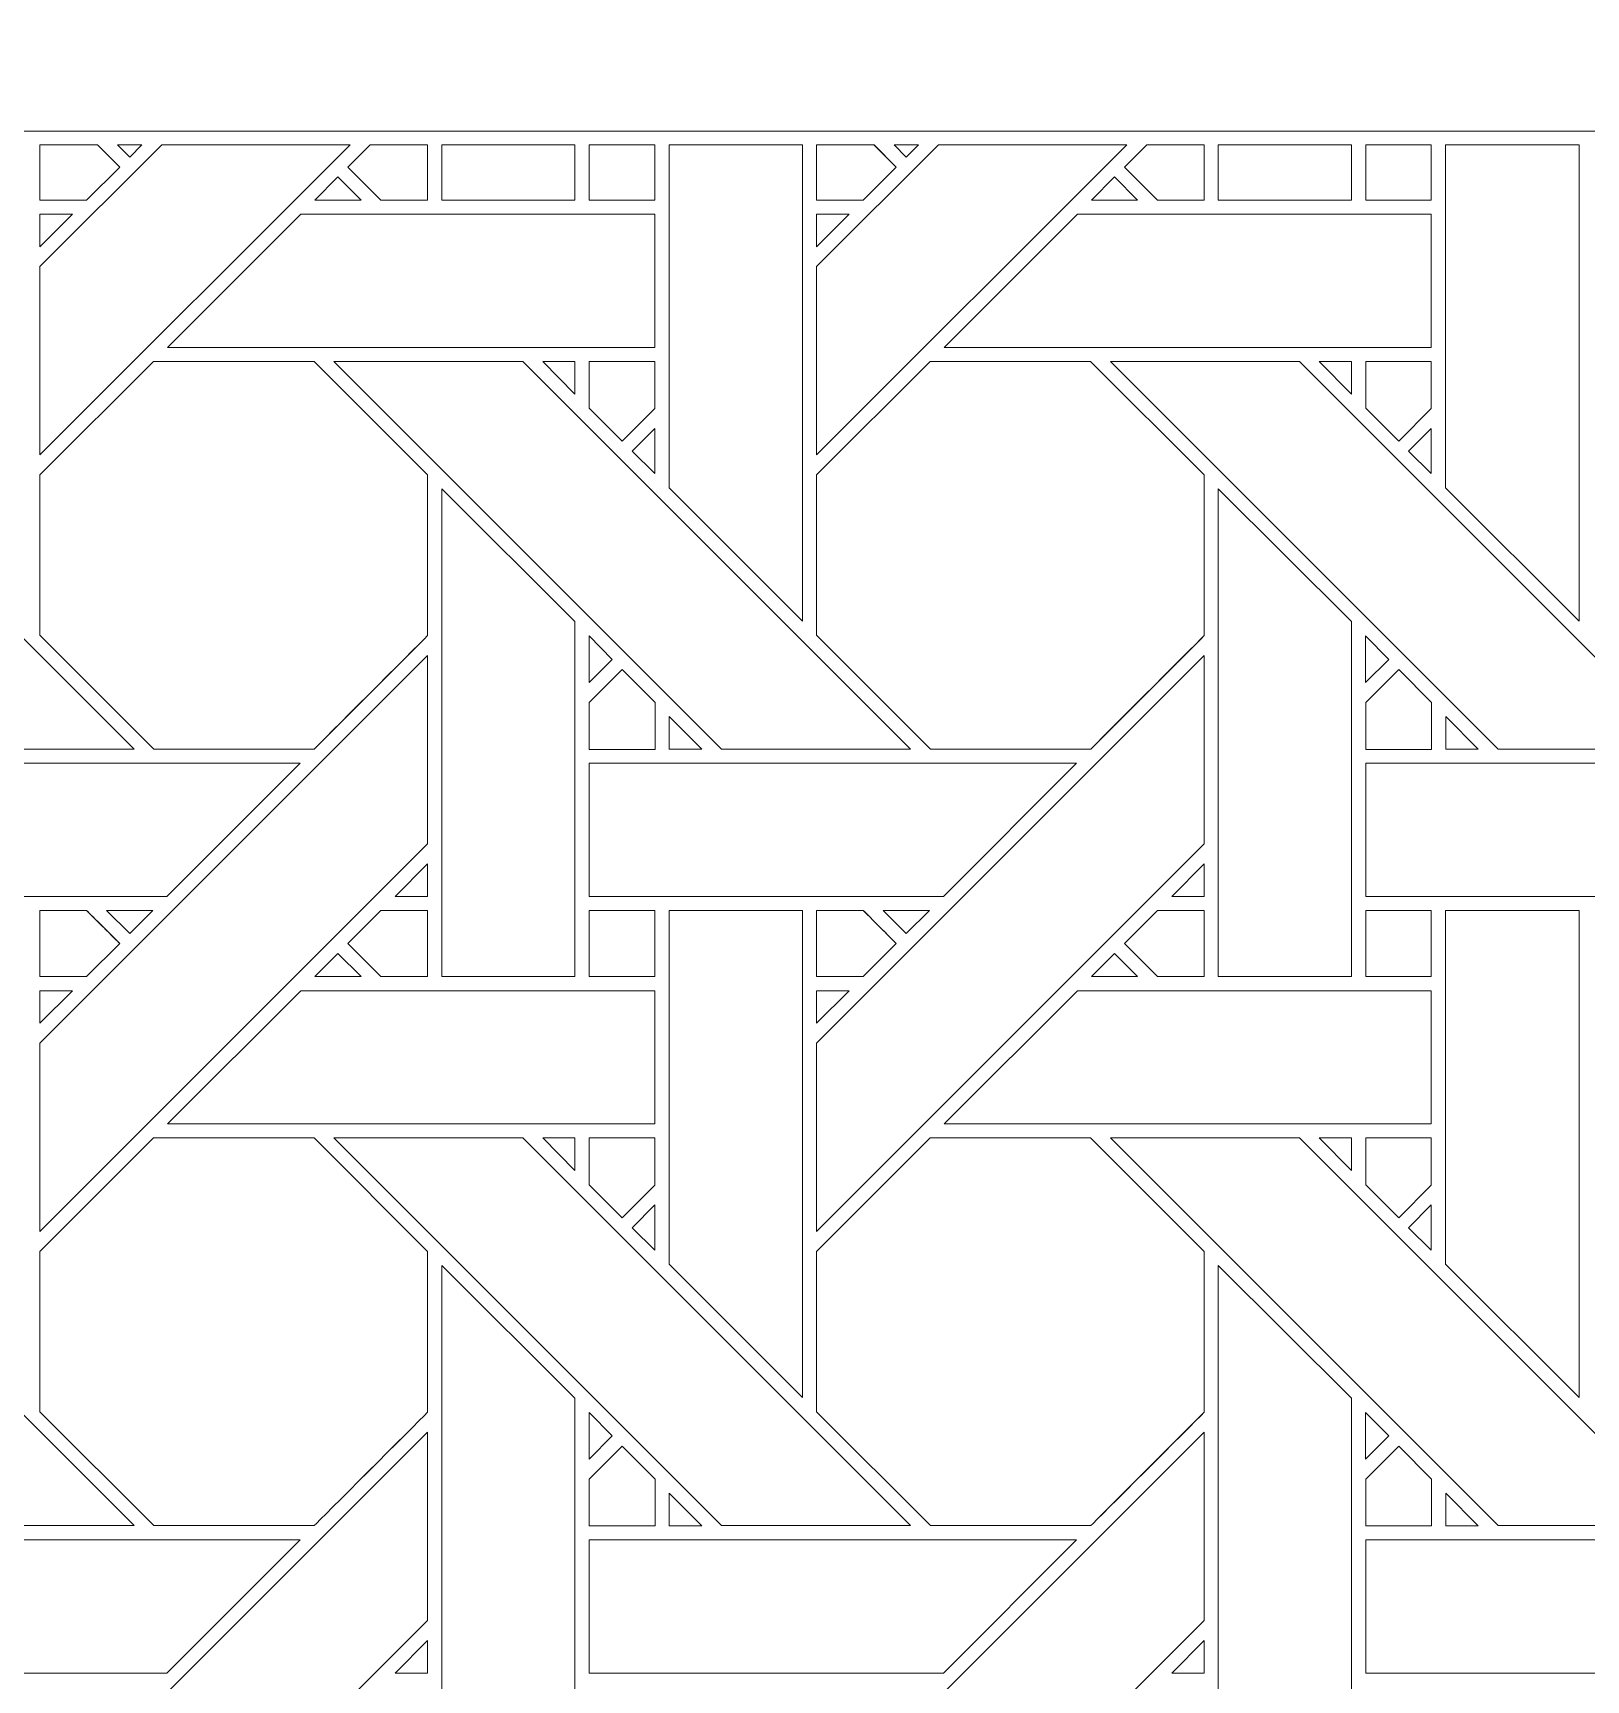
# Model space of a CAD drawing. Header units: inches. Extents: x 6.4 to 18.4, y 3.1 to 15.1.
# Drawn here: x 14.509 to 16.407, y 7.246 to 9.259 of the extents above; entities that cross this region are included whole.
import ezdxf

# ---------------------------------------------------------------- set-up
doc = ezdxf.new("R2010")
doc.units = ezdxf.units.IN
doc.header["$MEASUREMENT"] = 0
doc.layers.add('Design', color=7, linetype='Continuous', lineweight=0)

msp = doc.modelspace()

# ---------------------------------------------------------------- linework, layer by layer
at = {"layer": 'Design'}
for points, knots in [([(12.3829, 15.0948), (9.0691, 15.0948), (6.3829, 12.4085), (6.3829, 9.0948), (6.3829, 5.7811), (9.0691, 3.0948), (12.3829, 3.0948), (15.6966, 3.0948), (18.3829, 5.7811), (18.3829, 9.0948), (18.3829, 12.4085), (15.6966, 15.0948), (12.3829, 15.0948)], [0, 0, 0, 0, 1, 1, 1, 2, 2, 2, 3, 3, 3, 4, 4, 4, 4]), ([(7.1147, 9.1386), (7.1147, 9.1386), (7.1147, 9.0948), (7.1147, 9.0948), (7.1147, 6.1852), (9.4733, 3.8266), (12.3829, 3.8266), (15.2764, 3.8266), (17.6251, 6.1594), (17.6508, 9.0469), (17.6509, 9.0551), (17.651, 9.1386), (17.651, 9.1386), (17.651, 9.1386), (7.1147, 9.1386), (7.1147, 9.1386)], [0, 0, 0, 0, 1, 1, 1, 2, 2, 2, 3, 3, 3, 4, 4, 4, 5, 5, 5, 5]), ([(14.6153, 9.0948), (14.6153, 9.0948), (14.5748, 9.0544), (14.5748, 9.0544), (14.5748, 9.0544), (14.5179, 9.0544), (14.5179, 9.0544), (14.5179, 9.0544), (14.5179, 9.1221), (14.5179, 9.1221), (14.5179, 9.1221), (14.588, 9.1221), (14.588, 9.1221), (14.588, 9.1221), (14.6153, 9.0948), (14.6153, 9.0948)], [0, 0, 0, 0, 1, 1, 1, 2, 2, 2, 3, 3, 3, 4, 4, 4, 5, 5, 5, 5]), ([(14.5179, 8.9731), (14.5179, 8.9731), (14.6667, 9.1219), (14.6667, 9.1219), (14.6667, 9.1219), (14.8968, 9.1219), (14.8968, 9.1219), (14.8968, 9.1219), (14.5179, 8.743), (14.5179, 8.743), (14.5179, 8.743), (14.5179, 8.9731), (14.5179, 8.9731)], [0, 0, 0, 0, 1, 1, 1, 2, 2, 2, 3, 3, 3, 4, 4, 4, 4]), ([(14.5179, 9.1219), (14.5179, 9.1219), (14.5882, 9.1219), (14.5882, 9.1219), (14.5882, 9.1219), (14.6153, 9.0948), (14.6153, 9.0948), (14.6153, 9.0948), (14.5748, 9.0544), (14.5748, 9.0544), (14.5748, 9.0544), (14.5179, 9.0544), (14.5179, 9.0544), (14.5179, 9.0544), (14.5179, 9.1219), (14.5179, 9.1219)], [0, 0, 0, 0, 1, 1, 1, 2, 2, 2, 3, 3, 3, 4, 4, 4, 5, 5, 5, 5]), ([(14.6424, 9.1219), (14.6424, 9.1219), (14.6275, 9.107), (14.6275, 9.107), (14.6275, 9.107), (14.6125, 9.1219), (14.6125, 9.1219), (14.6125, 9.1219), (14.6424, 9.1219), (14.6424, 9.1219)], [0, 0, 0, 0, 1, 1, 1, 2, 2, 2, 3, 3, 3, 3]), ([(14.9344, 9.0544), (14.9344, 9.0544), (14.8941, 9.0948), (14.8941, 9.0948), (14.8941, 9.0948), (14.9214, 9.1221), (14.9214, 9.1221), (14.9214, 9.1221), (14.9915, 9.1221), (14.9915, 9.1221), (14.9915, 9.1221), (14.9915, 9.0544), (14.9915, 9.0544), (14.9915, 9.0544), (14.9344, 9.0544), (14.9344, 9.0544)], [0, 0, 0, 0, 1, 1, 1, 2, 2, 2, 3, 3, 3, 4, 4, 4, 5, 5, 5, 5]), ([(14.9915, 9.1219), (14.9915, 9.1219), (14.9915, 9.0544), (14.9915, 9.0544), (14.9915, 9.0544), (14.9344, 9.0544), (14.9344, 9.0544), (14.9344, 9.0544), (14.8941, 9.0948), (14.8941, 9.0948), (14.8941, 9.0948), (14.9212, 9.1219), (14.9212, 9.1219), (14.9212, 9.1219), (14.9915, 9.1219), (14.9915, 9.1219)], [0, 0, 0, 0, 1, 1, 1, 2, 2, 2, 3, 3, 3, 4, 4, 4, 5, 5, 5, 5]), ([(15.0087, 9.1219), (15.0087, 9.1219), (15.1714, 9.1219), (15.1714, 9.1219), (15.1714, 9.1219), (15.1714, 9.0544), (15.1714, 9.0544), (15.1714, 9.0544), (15.0087, 9.0544), (15.0087, 9.0544), (15.0087, 9.0544), (15.0087, 9.1219), (15.0087, 9.1219)], [0, 0, 0, 0, 1, 1, 1, 2, 2, 2, 3, 3, 3, 4, 4, 4, 4]), ([(15.1887, 9.0544), (15.1887, 9.0544), (15.1887, 9.1221), (15.1887, 9.1221), (15.1887, 9.1221), (15.269, 9.1221), (15.269, 9.1221), (15.269, 9.1221), (15.269, 9.0544), (15.269, 9.0544), (15.269, 9.0544), (15.1887, 9.0544), (15.1887, 9.0544)], [0, 0, 0, 0, 1, 1, 1, 2, 2, 2, 3, 3, 3, 4, 4, 4, 4]), ([(15.1887, 9.1219), (15.1887, 9.1219), (15.269, 9.1219), (15.269, 9.1219), (15.269, 9.1219), (15.269, 9.0544), (15.269, 9.0544), (15.269, 9.0544), (15.1887, 9.0544), (15.1887, 9.0544), (15.1887, 9.0544), (15.1887, 9.1219), (15.1887, 9.1219)], [0, 0, 0, 0, 1, 1, 1, 2, 2, 2, 3, 3, 3, 4, 4, 4, 4]), ([(15.2865, 9.1219), (15.2865, 9.1219), (15.4494, 9.1219), (15.4494, 9.1219), (15.4494, 9.1219), (15.4494, 8.5401), (15.4494, 8.5401), (15.4494, 8.5401), (15.2865, 8.703), (15.2865, 8.703), (15.2865, 8.703), (15.2865, 9.1219), (15.2865, 9.1219)], [0, 0, 0, 0, 1, 1, 1, 2, 2, 2, 3, 3, 3, 4, 4, 4, 4]), ([(15.564, 9.0948), (15.564, 9.0948), (15.5236, 9.0544), (15.5236, 9.0544), (15.5236, 9.0544), (15.4666, 9.0544), (15.4666, 9.0544), (15.4666, 9.0544), (15.4666, 9.1221), (15.4666, 9.1221), (15.4666, 9.1221), (15.5367, 9.1221), (15.5367, 9.1221), (15.5367, 9.1221), (15.564, 9.0948), (15.564, 9.0948)], [0, 0, 0, 0, 1, 1, 1, 2, 2, 2, 3, 3, 3, 4, 4, 4, 5, 5, 5, 5]), ([(15.4666, 8.9731), (15.4666, 8.9731), (15.6155, 9.1219), (15.6155, 9.1219), (15.6155, 9.1219), (15.8456, 9.1219), (15.8456, 9.1219), (15.8456, 9.1219), (15.4666, 8.743), (15.4666, 8.743), (15.4666, 8.743), (15.4666, 8.9731), (15.4666, 8.9731)], [0, 0, 0, 0, 1, 1, 1, 2, 2, 2, 3, 3, 3, 4, 4, 4, 4]), ([(15.4666, 9.1219), (15.4666, 9.1219), (15.5369, 9.1219), (15.5369, 9.1219), (15.5369, 9.1219), (15.564, 9.0948), (15.564, 9.0948), (15.564, 9.0948), (15.5236, 9.0544), (15.5236, 9.0544), (15.5236, 9.0544), (15.4666, 9.0544), (15.4666, 9.0544), (15.4666, 9.0544), (15.4666, 9.1219), (15.4666, 9.1219)], [0, 0, 0, 0, 1, 1, 1, 2, 2, 2, 3, 3, 3, 4, 4, 4, 5, 5, 5, 5]), ([(15.5912, 9.1219), (15.5912, 9.1219), (15.5762, 9.107), (15.5762, 9.107), (15.5762, 9.107), (15.5613, 9.1219), (15.5613, 9.1219), (15.5613, 9.1219), (15.5912, 9.1219), (15.5912, 9.1219)], [0, 0, 0, 0, 1, 1, 1, 2, 2, 2, 3, 3, 3, 3]), ([(15.8832, 9.0544), (15.8832, 9.0544), (15.8428, 9.0948), (15.8428, 9.0948), (15.8428, 9.0948), (15.8702, 9.1221), (15.8702, 9.1221), (15.8702, 9.1221), (15.9403, 9.1221), (15.9403, 9.1221), (15.9403, 9.1221), (15.9403, 9.0544), (15.9403, 9.0544), (15.9403, 9.0544), (15.8832, 9.0544), (15.8832, 9.0544)], [0, 0, 0, 0, 1, 1, 1, 2, 2, 2, 3, 3, 3, 4, 4, 4, 5, 5, 5, 5]), ([(15.9403, 9.1219), (15.9403, 9.1219), (15.9403, 9.0544), (15.9403, 9.0544), (15.9403, 9.0544), (15.8832, 9.0544), (15.8832, 9.0544), (15.8832, 9.0544), (15.8428, 9.0948), (15.8428, 9.0948), (15.8428, 9.0948), (15.87, 9.1219), (15.87, 9.1219), (15.87, 9.1219), (15.9403, 9.1219), (15.9403, 9.1219)], [0, 0, 0, 0, 1, 1, 1, 2, 2, 2, 3, 3, 3, 4, 4, 4, 5, 5, 5, 5]), ([(15.9574, 9.1219), (15.9574, 9.1219), (16.1201, 9.1219), (16.1201, 9.1219), (16.1201, 9.1219), (16.1201, 9.0544), (16.1201, 9.0544), (16.1201, 9.0544), (15.9574, 9.0544), (15.9574, 9.0544), (15.9574, 9.0544), (15.9574, 9.1219), (15.9574, 9.1219)], [0, 0, 0, 0, 1, 1, 1, 2, 2, 2, 3, 3, 3, 4, 4, 4, 4]), ([(16.1375, 9.0544), (16.1375, 9.0544), (16.1375, 9.1221), (16.1375, 9.1221), (16.1375, 9.1221), (16.2177, 9.1221), (16.2177, 9.1221), (16.2177, 9.1221), (16.2177, 9.0544), (16.2177, 9.0544), (16.2177, 9.0544), (16.1375, 9.0544), (16.1375, 9.0544)], [0, 0, 0, 0, 1, 1, 1, 2, 2, 2, 3, 3, 3, 4, 4, 4, 4]), ([(16.1375, 9.1219), (16.1375, 9.1219), (16.2177, 9.1219), (16.2177, 9.1219), (16.2177, 9.1219), (16.2177, 9.0544), (16.2177, 9.0544), (16.2177, 9.0544), (16.1375, 9.0544), (16.1375, 9.0544), (16.1375, 9.0544), (16.1375, 9.1219), (16.1375, 9.1219)], [0, 0, 0, 0, 1, 1, 1, 2, 2, 2, 3, 3, 3, 4, 4, 4, 4]), ([(16.2352, 9.1219), (16.2352, 9.1219), (16.3982, 9.1219), (16.3982, 9.1219), (16.3982, 9.1219), (16.3982, 8.5401), (16.3982, 8.5401), (16.3982, 8.5401), (16.2352, 8.703), (16.2352, 8.703), (16.2352, 8.703), (16.2352, 9.1219), (16.2352, 9.1219)], [0, 0, 0, 0, 1, 1, 1, 2, 2, 2, 3, 3, 3, 4, 4, 4, 4]), ([(14.8537, 9.0544), (14.8537, 9.0544), (14.8819, 9.0827), (14.8819, 9.0827), (14.8819, 9.0827), (14.9102, 9.0544), (14.9102, 9.0544), (14.9102, 9.0544), (14.8537, 9.0544), (14.8537, 9.0544)], [0, 0, 0, 0, 1, 1, 1, 2, 2, 2, 3, 3, 3, 3]), ([(15.8024, 9.0544), (15.8024, 9.0544), (15.8307, 9.0827), (15.8307, 9.0827), (15.8307, 9.0827), (15.8589, 9.0544), (15.8589, 9.0544), (15.8589, 9.0544), (15.8024, 9.0544), (15.8024, 9.0544)], [0, 0, 0, 0, 1, 1, 1, 2, 2, 2, 3, 3, 3, 3]), ([(14.5179, 9.0373), (14.5179, 9.0373), (14.5577, 9.0373), (14.5577, 9.0373), (14.5577, 9.0373), (14.5179, 8.9974), (14.5179, 8.9974), (14.5179, 8.9974), (14.5179, 9.0373), (14.5179, 9.0373)], [0, 0, 0, 0, 1, 1, 1, 2, 2, 2, 3, 3, 3, 3]), ([(15.269, 9.0373), (15.269, 9.0373), (15.269, 8.8745), (15.269, 8.8745), (15.269, 8.8745), (14.6737, 8.8745), (14.6737, 8.8745), (14.6737, 8.8745), (14.8365, 9.0373), (14.8365, 9.0373), (14.8365, 9.0373), (15.269, 9.0373), (15.269, 9.0373)], [0, 0, 0, 0, 1, 1, 1, 2, 2, 2, 3, 3, 3, 4, 4, 4, 4]), ([(15.4666, 9.0373), (15.4666, 9.0373), (15.5064, 9.0373), (15.5064, 9.0373), (15.5064, 9.0373), (15.4666, 8.9975), (15.4666, 8.9975), (15.4666, 8.9975), (15.4666, 9.0373), (15.4666, 9.0373)], [0, 0, 0, 0, 1, 1, 1, 2, 2, 2, 3, 3, 3, 3]), ([(16.2177, 9.0373), (16.2177, 9.0373), (16.2177, 8.8745), (16.2177, 8.8745), (16.2177, 8.8745), (15.6224, 8.8745), (15.6224, 8.8745), (15.6224, 8.8745), (15.7853, 9.0373), (15.7853, 9.0373), (15.7853, 9.0373), (16.2177, 9.0373), (16.2177, 9.0373)], [0, 0, 0, 0, 1, 1, 1, 2, 2, 2, 3, 3, 3, 4, 4, 4, 4]), ([(14.6329, 8.3837), (14.6329, 8.3837), (14.4018, 8.3837), (14.4018, 8.3837), (14.4018, 8.3837), (13.9283, 8.8573), (13.9283, 8.8573), (13.9283, 8.8573), (14.1592, 8.8573), (14.1592, 8.8573), (14.1592, 8.8573), (14.6329, 8.3837), (14.6329, 8.3837)], [0, 0, 0, 0, 1, 1, 1, 2, 2, 2, 3, 3, 3, 4, 4, 4, 4]), ([(14.8528, 8.3837), (14.8528, 8.3837), (14.6571, 8.3837), (14.6571, 8.3837), (14.6571, 8.3837), (14.5179, 8.5229), (14.5179, 8.5229), (14.5179, 8.5229), (14.5179, 8.7186), (14.5179, 8.7186), (14.5179, 8.7186), (14.6566, 8.8573), (14.6566, 8.8573), (14.6566, 8.8573), (14.8528, 8.8573), (14.8528, 8.8573), (14.8528, 8.8573), (14.9915, 8.7186), (14.9915, 8.7186), (14.9915, 8.7186), (14.9915, 8.5224), (14.9915, 8.5224), (14.9737, 8.5045), (14.8618, 8.3927), (14.8528, 8.3837)], [0, 0, 0, 0, 1, 1, 1, 2, 2, 2, 3, 3, 3, 4, 4, 4, 5, 5, 5, 6, 6, 6, 7, 7, 7, 8, 8, 8, 8]), ([(14.8528, 8.8573), (14.8528, 8.8573), (14.9915, 8.7186), (14.9915, 8.7186), (14.9915, 8.7186), (14.9915, 8.5224), (14.9915, 8.5224), (14.9735, 8.5042), (14.8616, 8.3925), (14.8528, 8.3837), (14.8528, 8.3837), (14.6571, 8.3837), (14.6571, 8.3837), (14.6571, 8.3837), (14.5179, 8.5229), (14.5179, 8.5229), (14.5179, 8.5229), (14.5179, 8.7186), (14.5179, 8.7186), (14.5179, 8.7186), (14.6566, 8.8573), (14.6566, 8.8573), (14.6566, 8.8573), (14.8528, 8.8573), (14.8528, 8.8573)], [0, 0, 0, 0, 1, 1, 1, 2, 2, 2, 3, 3, 3, 4, 4, 4, 5, 5, 5, 6, 6, 6, 7, 7, 7, 8, 8, 8, 8]), ([(15.5816, 8.3837), (15.5816, 8.3837), (15.3505, 8.3837), (15.3505, 8.3837), (15.3505, 8.3837), (14.877, 8.8573), (14.877, 8.8573), (14.877, 8.8573), (15.1079, 8.8573), (15.1079, 8.8573), (15.1079, 8.8573), (15.5816, 8.3837), (15.5816, 8.3837)], [0, 0, 0, 0, 1, 1, 1, 2, 2, 2, 3, 3, 3, 4, 4, 4, 4]), ([(15.1321, 8.8573), (15.1321, 8.8573), (15.1715, 8.8573), (15.1715, 8.8573), (15.1715, 8.8573), (15.1715, 8.8175), (15.1715, 8.8175), (15.1715, 8.8175), (15.1321, 8.8573), (15.1321, 8.8573)], [0, 0, 0, 0, 1, 1, 1, 2, 2, 2, 3, 3, 3, 3]), ([(15.1887, 8.8001), (15.1887, 8.8001), (15.1887, 8.8573), (15.1887, 8.8573), (15.1887, 8.8573), (15.269, 8.8573), (15.269, 8.8573), (15.269, 8.8573), (15.269, 8.7997), (15.269, 8.7997), (15.269, 8.7997), (15.2291, 8.7598), (15.2291, 8.7598), (15.2291, 8.7598), (15.1887, 8.8001), (15.1887, 8.8001)], [0, 0, 0, 0, 1, 1, 1, 2, 2, 2, 3, 3, 3, 4, 4, 4, 5, 5, 5, 5]), ([(15.269, 8.7997), (15.269, 8.7997), (15.2291, 8.7598), (15.2291, 8.7598), (15.2291, 8.7598), (15.1887, 8.8001), (15.1887, 8.8001), (15.1887, 8.8001), (15.1887, 8.8573), (15.1887, 8.8573), (15.1887, 8.8573), (15.269, 8.8573), (15.269, 8.8573), (15.269, 8.8573), (15.269, 8.7997), (15.269, 8.7997)], [0, 0, 0, 0, 1, 1, 1, 2, 2, 2, 3, 3, 3, 4, 4, 4, 5, 5, 5, 5]), ([(15.8016, 8.3837), (15.8016, 8.3837), (15.6058, 8.3837), (15.6058, 8.3837), (15.6058, 8.3837), (15.4666, 8.5229), (15.4666, 8.5229), (15.4666, 8.5229), (15.4666, 8.7186), (15.4666, 8.7186), (15.4666, 8.7186), (15.6053, 8.8573), (15.6053, 8.8573), (15.6053, 8.8573), (15.8015, 8.8573), (15.8015, 8.8573), (15.8015, 8.8573), (15.9403, 8.7186), (15.9403, 8.7186), (15.9403, 8.7186), (15.9403, 8.5224), (15.9403, 8.5224), (15.9225, 8.5044), (15.8105, 8.3927), (15.8016, 8.3837)], [0, 0, 0, 0, 1, 1, 1, 2, 2, 2, 3, 3, 3, 4, 4, 4, 5, 5, 5, 6, 6, 6, 7, 7, 7, 8, 8, 8, 8]), ([(15.8015, 8.8573), (15.8015, 8.8573), (15.9403, 8.7186), (15.9403, 8.7186), (15.9403, 8.7186), (15.9403, 8.5224), (15.9403, 8.5224), (15.9221, 8.5041), (15.8102, 8.3924), (15.8016, 8.3837), (15.8016, 8.3837), (15.6058, 8.3837), (15.6058, 8.3837), (15.6058, 8.3837), (15.4666, 8.5229), (15.4666, 8.5229), (15.4666, 8.5229), (15.4666, 8.7186), (15.4666, 8.7186), (15.4666, 8.7186), (15.6053, 8.8573), (15.6053, 8.8573), (15.6053, 8.8573), (15.8015, 8.8573), (15.8015, 8.8573)], [0, 0, 0, 0, 1, 1, 1, 2, 2, 2, 3, 3, 3, 4, 4, 4, 5, 5, 5, 6, 6, 6, 7, 7, 7, 8, 8, 8, 8]), ([(16.5303, 8.3837), (16.5303, 8.3837), (16.2993, 8.3837), (16.2993, 8.3837), (16.2993, 8.3837), (15.8257, 8.8573), (15.8257, 8.8573), (15.8257, 8.8573), (16.0567, 8.8573), (16.0567, 8.8573), (16.0567, 8.8573), (16.5303, 8.3837), (16.5303, 8.3837)], [0, 0, 0, 0, 1, 1, 1, 2, 2, 2, 3, 3, 3, 4, 4, 4, 4]), ([(16.0808, 8.8573), (16.0808, 8.8573), (16.1202, 8.8573), (16.1202, 8.8573), (16.1202, 8.8573), (16.1202, 8.8175), (16.1202, 8.8175), (16.1202, 8.8175), (16.0808, 8.8573), (16.0808, 8.8573)], [0, 0, 0, 0, 1, 1, 1, 2, 2, 2, 3, 3, 3, 3]), ([(16.1375, 8.8001), (16.1375, 8.8001), (16.1375, 8.8573), (16.1375, 8.8573), (16.1375, 8.8573), (16.2177, 8.8573), (16.2177, 8.8573), (16.2177, 8.8573), (16.2177, 8.7997), (16.2177, 8.7997), (16.2177, 8.7997), (16.1778, 8.7598), (16.1778, 8.7598), (16.1778, 8.7598), (16.1375, 8.8001), (16.1375, 8.8001)], [0, 0, 0, 0, 1, 1, 1, 2, 2, 2, 3, 3, 3, 4, 4, 4, 5, 5, 5, 5]), ([(16.2177, 8.7997), (16.2177, 8.7997), (16.1778, 8.7598), (16.1778, 8.7598), (16.1778, 8.7598), (16.1375, 8.8001), (16.1375, 8.8001), (16.1375, 8.8001), (16.1375, 8.8573), (16.1375, 8.8573), (16.1375, 8.8573), (16.2177, 8.8573), (16.2177, 8.8573), (16.2177, 8.8573), (16.2177, 8.7997), (16.2177, 8.7997)], [0, 0, 0, 0, 1, 1, 1, 2, 2, 2, 3, 3, 3, 4, 4, 4, 5, 5, 5, 5]), ([(15.2412, 8.7477), (15.2412, 8.7477), (15.269, 8.7755), (15.269, 8.7755), (15.269, 8.7755), (15.269, 8.7203), (15.269, 8.7203), (15.269, 8.7203), (15.2412, 8.7477), (15.2412, 8.7477)], [0, 0, 0, 0, 1, 1, 1, 2, 2, 2, 3, 3, 3, 3]), ([(16.1899, 8.7477), (16.1899, 8.7477), (16.2177, 8.7755), (16.2177, 8.7755), (16.2177, 8.7755), (16.2177, 8.7203), (16.2177, 8.7203), (16.2177, 8.7203), (16.1899, 8.7477), (16.1899, 8.7477)], [0, 0, 0, 0, 1, 1, 1, 2, 2, 2, 3, 3, 3, 3]), ([(15.0087, 8.1057), (15.0087, 8.1057), (15.0087, 8.7015), (15.0087, 8.7015), (15.0087, 8.7015), (15.1714, 8.5394), (15.1714, 8.5394), (15.1714, 8.5394), (15.1714, 8.1057), (15.1714, 8.1057), (15.1714, 8.1057), (15.0087, 8.1057), (15.0087, 8.1057)], [0, 0, 0, 0, 1, 1, 1, 2, 2, 2, 3, 3, 3, 4, 4, 4, 4]), ([(15.9574, 8.1057), (15.9574, 8.1057), (15.9574, 8.7015), (15.9574, 8.7015), (15.9574, 8.7015), (16.1201, 8.5394), (16.1201, 8.5394), (16.1201, 8.5394), (16.1201, 8.1057), (16.1201, 8.1057), (16.1201, 8.1057), (15.9574, 8.1057), (15.9574, 8.1057)], [0, 0, 0, 0, 1, 1, 1, 2, 2, 2, 3, 3, 3, 4, 4, 4, 4]), ([(15.1887, 8.4651), (15.1887, 8.4651), (15.1887, 8.5219), (15.1887, 8.5219), (15.1887, 8.5219), (15.2169, 8.4933), (15.2169, 8.4933), (15.2169, 8.4933), (15.1887, 8.4651), (15.1887, 8.4651)], [0, 0, 0, 0, 1, 1, 1, 2, 2, 2, 3, 3, 3, 3]), ([(16.1374, 8.4651), (16.1374, 8.4651), (16.1374, 8.5219), (16.1374, 8.5219), (16.1374, 8.5219), (16.1656, 8.4933), (16.1656, 8.4933), (16.1656, 8.4933), (16.1374, 8.4651), (16.1374, 8.4651)], [0, 0, 0, 0, 1, 1, 1, 2, 2, 2, 3, 3, 3, 3]), ([(14.9915, 8.2679), (14.9915, 8.2679), (14.5179, 7.7943), (14.5179, 7.7943), (14.5179, 7.7943), (14.5179, 8.0244), (14.5179, 8.0244), (14.5179, 8.0244), (14.9915, 8.498), (14.9915, 8.498), (14.9915, 8.498), (14.9915, 8.2679), (14.9915, 8.2679)], [0, 0, 0, 0, 1, 1, 1, 2, 2, 2, 3, 3, 3, 4, 4, 4, 4]), ([(15.9403, 8.2679), (15.9403, 8.2679), (15.4666, 7.7943), (15.4666, 7.7943), (15.4666, 7.7943), (15.4666, 8.0244), (15.4666, 8.0244), (15.4666, 8.0244), (15.9403, 8.498), (15.9403, 8.498), (15.9403, 8.498), (15.9403, 8.2679), (15.9403, 8.2679)], [0, 0, 0, 0, 1, 1, 1, 2, 2, 2, 3, 3, 3, 4, 4, 4, 4]), ([(15.2694, 8.3834), (15.2694, 8.3834), (15.1887, 8.3834), (15.1887, 8.3834), (15.1887, 8.3834), (15.1887, 8.4407), (15.1887, 8.4407), (15.1887, 8.4407), (15.2291, 8.4811), (15.2291, 8.4811), (15.2291, 8.4811), (15.2694, 8.4407), (15.2694, 8.4407), (15.2694, 8.4407), (15.2694, 8.3834), (15.2694, 8.3834)], [0, 0, 0, 0, 1, 1, 1, 2, 2, 2, 3, 3, 3, 4, 4, 4, 5, 5, 5, 5]), ([(15.2291, 8.4811), (15.2291, 8.4811), (15.2694, 8.4407), (15.2694, 8.4407), (15.2694, 8.4407), (15.2694, 8.3834), (15.2694, 8.3834), (15.2694, 8.3834), (15.1887, 8.3834), (15.1887, 8.3834), (15.1887, 8.3834), (15.1887, 8.4407), (15.1887, 8.4407), (15.1887, 8.4407), (15.2291, 8.4811), (15.2291, 8.4811)], [0, 0, 0, 0, 1, 1, 1, 2, 2, 2, 3, 3, 3, 4, 4, 4, 5, 5, 5, 5]), ([(16.2181, 8.3834), (16.2181, 8.3834), (16.1375, 8.3834), (16.1375, 8.3834), (16.1375, 8.3834), (16.1375, 8.4407), (16.1375, 8.4407), (16.1375, 8.4407), (16.1778, 8.4811), (16.1778, 8.4811), (16.1778, 8.4811), (16.2181, 8.4407), (16.2181, 8.4407), (16.2181, 8.4407), (16.2181, 8.3834), (16.2181, 8.3834)], [0, 0, 0, 0, 1, 1, 1, 2, 2, 2, 3, 3, 3, 4, 4, 4, 5, 5, 5, 5]), ([(16.2181, 8.3834), (16.2181, 8.3834), (16.1375, 8.3834), (16.1375, 8.3834), (16.1375, 8.3834), (16.1375, 8.4407), (16.1375, 8.4407), (16.1375, 8.4407), (16.1778, 8.4811), (16.1778, 8.4811), (16.1778, 8.4811), (16.2181, 8.4407), (16.2181, 8.4407), (16.2181, 8.4407), (16.2181, 8.3834), (16.2181, 8.3834)], [0, 0, 0, 0, 1, 1, 1, 2, 2, 2, 3, 3, 3, 4, 4, 4, 5, 5, 5, 5]), ([(15.2866, 8.3837), (15.2866, 8.3837), (15.2866, 8.4235), (15.2866, 8.4235), (15.2866, 8.4235), (15.3264, 8.3837), (15.3264, 8.3837), (15.3264, 8.3837), (15.2866, 8.3837), (15.2866, 8.3837)], [0, 0, 0, 0, 1, 1, 1, 2, 2, 2, 3, 3, 3, 3]), ([(16.2354, 8.3837), (16.2354, 8.3837), (16.2354, 8.4235), (16.2354, 8.4235), (16.2354, 8.4235), (16.2751, 8.3837), (16.2751, 8.3837), (16.2751, 8.3837), (16.2354, 8.3837), (16.2354, 8.3837)], [0, 0, 0, 0, 1, 1, 1, 2, 2, 2, 3, 3, 3, 3]), ([(14.8357, 8.3664), (14.8357, 8.3664), (14.673, 8.2037), (14.673, 8.2037), (14.673, 8.2037), (14.24, 8.2037), (14.24, 8.2037), (14.24, 8.2037), (14.24, 8.3664), (14.24, 8.3664), (14.24, 8.3664), (14.8357, 8.3664), (14.8357, 8.3664)], [0, 0, 0, 0, 1, 1, 1, 2, 2, 2, 3, 3, 3, 4, 4, 4, 4]), ([(15.7844, 8.3664), (15.7844, 8.3664), (15.6217, 8.2037), (15.6217, 8.2037), (15.6217, 8.2037), (15.1887, 8.2037), (15.1887, 8.2037), (15.1887, 8.2037), (15.1887, 8.3664), (15.1887, 8.3664), (15.1887, 8.3664), (15.7844, 8.3664), (15.7844, 8.3664)], [0, 0, 0, 0, 1, 1, 1, 2, 2, 2, 3, 3, 3, 4, 4, 4, 4]), ([(16.7332, 8.3664), (16.7332, 8.3664), (16.5704, 8.2037), (16.5704, 8.2037), (16.5704, 8.2037), (16.1375, 8.2037), (16.1375, 8.2037), (16.1375, 8.2037), (16.1375, 8.3664), (16.1375, 8.3664), (16.1375, 8.3664), (16.7332, 8.3664), (16.7332, 8.3664)], [0, 0, 0, 0, 1, 1, 1, 2, 2, 2, 3, 3, 3, 4, 4, 4, 4]), ([(14.9517, 8.2038), (14.9517, 8.2038), (14.9915, 8.2435), (14.9915, 8.2435), (14.9915, 8.2435), (14.9915, 8.2038), (14.9915, 8.2038), (14.9915, 8.2038), (14.9517, 8.2038), (14.9517, 8.2038)], [0, 0, 0, 0, 1, 1, 1, 2, 2, 2, 3, 3, 3, 3]), ([(15.9005, 8.2038), (15.9005, 8.2038), (15.9403, 8.2435), (15.9403, 8.2435), (15.9403, 8.2435), (15.9403, 8.2038), (15.9403, 8.2038), (15.9403, 8.2038), (15.9005, 8.2038), (15.9005, 8.2038)], [0, 0, 0, 0, 1, 1, 1, 2, 2, 2, 3, 3, 3, 3]), ([(14.5179, 8.1865), (14.5179, 8.1865), (14.5749, 8.1865), (14.5749, 8.1865), (14.5801, 8.1813), (14.6108, 8.1505), (14.6153, 8.1461), (14.6153, 8.1461), (14.5748, 8.1057), (14.5748, 8.1057), (14.5748, 8.1057), (14.5179, 8.1057), (14.5179, 8.1057), (14.5179, 8.1057), (14.5179, 8.1865), (14.5179, 8.1865)], [0, 0, 0, 0, 1, 1, 1, 2, 2, 2, 3, 3, 3, 4, 4, 4, 5, 5, 5, 5]), ([(14.6153, 8.1461), (14.6153, 8.1461), (14.5748, 8.1057), (14.5748, 8.1057), (14.5748, 8.1057), (14.5179, 8.1057), (14.5179, 8.1057), (14.5179, 8.1057), (14.5179, 8.1865), (14.5179, 8.1865), (14.5179, 8.1865), (14.5749, 8.1865), (14.5749, 8.1865), (14.5749, 8.1865), (14.6153, 8.1461), (14.6153, 8.1461)], [0, 0, 0, 0, 1, 1, 1, 2, 2, 2, 3, 3, 3, 4, 4, 4, 5, 5, 5, 5]), ([(14.5993, 8.1865), (14.5993, 8.1865), (14.6557, 8.1865), (14.6557, 8.1865), (14.6557, 8.1865), (14.6275, 8.1583), (14.6275, 8.1583), (14.6275, 8.1583), (14.5993, 8.1865), (14.5993, 8.1865)], [0, 0, 0, 0, 1, 1, 1, 2, 2, 2, 3, 3, 3, 3]), ([(14.9915, 8.1057), (14.9915, 8.1057), (14.9344, 8.1057), (14.9344, 8.1057), (14.9344, 8.1057), (14.8941, 8.1461), (14.8941, 8.1461), (14.8941, 8.1461), (14.9345, 8.1865), (14.9345, 8.1865), (14.9345, 8.1865), (14.9915, 8.1865), (14.9915, 8.1865), (14.9915, 8.1865), (14.9915, 8.1057), (14.9915, 8.1057)], [0, 0, 0, 0, 1, 1, 1, 2, 2, 2, 3, 3, 3, 4, 4, 4, 5, 5, 5, 5]), ([(14.9915, 8.1057), (14.9915, 8.1057), (14.9344, 8.1057), (14.9344, 8.1057), (14.9344, 8.1057), (14.8941, 8.1461), (14.8941, 8.1461), (14.8941, 8.1461), (14.9345, 8.1865), (14.9345, 8.1865), (14.9345, 8.1865), (14.9915, 8.1865), (14.9915, 8.1865), (14.9915, 8.1865), (14.9915, 8.1057), (14.9915, 8.1057)], [0, 0, 0, 0, 1, 1, 1, 2, 2, 2, 3, 3, 3, 4, 4, 4, 5, 5, 5, 5]), ([(15.1887, 8.1057), (15.1887, 8.1057), (15.1887, 8.1865), (15.1887, 8.1865), (15.1887, 8.1865), (15.269, 8.1865), (15.269, 8.1865), (15.269, 8.1865), (15.269, 8.1057), (15.269, 8.1057), (15.269, 8.1057), (15.1887, 8.1057), (15.1887, 8.1057)], [0, 0, 0, 0, 1, 1, 1, 2, 2, 2, 3, 3, 3, 4, 4, 4, 4]), ([(15.1887, 8.1057), (15.1887, 8.1057), (15.1887, 8.1865), (15.1887, 8.1865), (15.1887, 8.1865), (15.269, 8.1865), (15.269, 8.1865), (15.269, 8.1865), (15.269, 8.1057), (15.269, 8.1057), (15.269, 8.1057), (15.1887, 8.1057), (15.1887, 8.1057)], [0, 0, 0, 0, 1, 1, 1, 2, 2, 2, 3, 3, 3, 4, 4, 4, 4]), ([(15.2865, 7.7543), (15.2865, 7.7543), (15.2865, 8.1865), (15.2865, 8.1865), (15.2865, 8.1865), (15.4494, 8.1865), (15.4494, 8.1865), (15.4494, 8.1865), (15.4494, 7.5914), (15.4494, 7.5914), (15.4494, 7.5914), (15.2865, 7.7543), (15.2865, 7.7543)], [0, 0, 0, 0, 1, 1, 1, 2, 2, 2, 3, 3, 3, 4, 4, 4, 4]), ([(15.4666, 8.1865), (15.4666, 8.1865), (15.5237, 8.1865), (15.5237, 8.1865), (15.5288, 8.1813), (15.5596, 8.1505), (15.564, 8.1461), (15.564, 8.1461), (15.5236, 8.1057), (15.5236, 8.1057), (15.5236, 8.1057), (15.4666, 8.1057), (15.4666, 8.1057), (15.4666, 8.1057), (15.4666, 8.1865), (15.4666, 8.1865)], [0, 0, 0, 0, 1, 1, 1, 2, 2, 2, 3, 3, 3, 4, 4, 4, 5, 5, 5, 5]), ([(15.564, 8.1461), (15.564, 8.1461), (15.5236, 8.1057), (15.5236, 8.1057), (15.5236, 8.1057), (15.4666, 8.1057), (15.4666, 8.1057), (15.4666, 8.1057), (15.4666, 8.1865), (15.4666, 8.1865), (15.4666, 8.1865), (15.5237, 8.1865), (15.5237, 8.1865), (15.5294, 8.1808), (15.564, 8.1461), (15.564, 8.1461)], [0, 0, 0, 0, 1, 1, 1, 2, 2, 2, 3, 3, 3, 4, 4, 4, 5, 5, 5, 5]), ([(15.548, 8.1865), (15.548, 8.1865), (15.6045, 8.1865), (15.6045, 8.1865), (15.6045, 8.1865), (15.5762, 8.1583), (15.5762, 8.1583), (15.5762, 8.1583), (15.548, 8.1865), (15.548, 8.1865)], [0, 0, 0, 0, 1, 1, 1, 2, 2, 2, 3, 3, 3, 3]), ([(15.9403, 8.1057), (15.9403, 8.1057), (15.8832, 8.1057), (15.8832, 8.1057), (15.8832, 8.1057), (15.8428, 8.1461), (15.8428, 8.1461), (15.8428, 8.1461), (15.8832, 8.1865), (15.8832, 8.1865), (15.8832, 8.1865), (15.9403, 8.1865), (15.9403, 8.1865), (15.9403, 8.1865), (15.9403, 8.1057), (15.9403, 8.1057)], [0, 0, 0, 0, 1, 1, 1, 2, 2, 2, 3, 3, 3, 4, 4, 4, 5, 5, 5, 5]), ([(15.9403, 8.1057), (15.9403, 8.1057), (15.8832, 8.1057), (15.8832, 8.1057), (15.8832, 8.1057), (15.8428, 8.1461), (15.8428, 8.1461), (15.8428, 8.1461), (15.8832, 8.1865), (15.8832, 8.1865), (15.8832, 8.1865), (15.9403, 8.1865), (15.9403, 8.1865), (15.9403, 8.1865), (15.9403, 8.1057), (15.9403, 8.1057)], [0, 0, 0, 0, 1, 1, 1, 2, 2, 2, 3, 3, 3, 4, 4, 4, 5, 5, 5, 5]), ([(16.1375, 8.1057), (16.1375, 8.1057), (16.1375, 8.1865), (16.1375, 8.1865), (16.1375, 8.1865), (16.2177, 8.1865), (16.2177, 8.1865), (16.2177, 8.1865), (16.2177, 8.1057), (16.2177, 8.1057), (16.2177, 8.1057), (16.1375, 8.1057), (16.1375, 8.1057)], [0, 0, 0, 0, 1, 1, 1, 2, 2, 2, 3, 3, 3, 4, 4, 4, 4]), ([(16.2177, 8.1865), (16.2177, 8.1865), (16.2177, 8.1057), (16.2177, 8.1057), (16.2177, 8.1057), (16.1375, 8.1057), (16.1375, 8.1057), (16.1375, 8.1057), (16.1375, 8.1865), (16.1375, 8.1865), (16.1375, 8.1865), (16.2177, 8.1865), (16.2177, 8.1865)], [0, 0, 0, 0, 1, 1, 1, 2, 2, 2, 3, 3, 3, 4, 4, 4, 4]), ([(16.3982, 8.1865), (16.3982, 8.1865), (16.3982, 7.5914), (16.3982, 7.5914), (16.3982, 7.5914), (16.2352, 7.7543), (16.2352, 7.7543), (16.2352, 7.7543), (16.2352, 8.1865), (16.2352, 8.1865), (16.2352, 8.1865), (16.3982, 8.1865), (16.3982, 8.1865)], [0, 0, 0, 0, 1, 1, 1, 2, 2, 2, 3, 3, 3, 4, 4, 4, 4]), ([(14.8537, 8.1057), (14.8537, 8.1057), (14.8819, 8.1339), (14.8819, 8.1339), (14.8819, 8.1339), (14.9102, 8.1057), (14.9102, 8.1057), (14.9102, 8.1057), (14.8537, 8.1057), (14.8537, 8.1057)], [0, 0, 0, 0, 1, 1, 1, 2, 2, 2, 3, 3, 3, 3]), ([(15.8024, 8.1057), (15.8024, 8.1057), (15.8307, 8.1339), (15.8307, 8.1339), (15.8307, 8.1339), (15.8589, 8.1057), (15.8589, 8.1057), (15.8589, 8.1057), (15.8024, 8.1057), (15.8024, 8.1057)], [0, 0, 0, 0, 1, 1, 1, 2, 2, 2, 3, 3, 3, 3]), ([(14.5577, 8.0885), (14.5577, 8.0885), (14.5179, 8.0487), (14.5179, 8.0487), (14.5179, 8.0487), (14.5179, 8.0885), (14.5179, 8.0885), (14.5179, 8.0885), (14.5577, 8.0885), (14.5577, 8.0885)], [0, 0, 0, 0, 1, 1, 1, 2, 2, 2, 3, 3, 3, 3]), ([(15.269, 8.0885), (15.269, 8.0885), (15.269, 7.9257), (15.269, 7.9257), (15.269, 7.9257), (14.6737, 7.9257), (14.6737, 7.9257), (14.6737, 7.9257), (14.8365, 8.0885), (14.8365, 8.0885), (14.8365, 8.0885), (15.269, 8.0885), (15.269, 8.0885)], [0, 0, 0, 0, 1, 1, 1, 2, 2, 2, 3, 3, 3, 4, 4, 4, 4]), ([(15.5064, 8.0885), (15.5064, 8.0885), (15.4666, 8.0487), (15.4666, 8.0487), (15.4666, 8.0487), (15.4666, 8.0885), (15.4666, 8.0885), (15.4666, 8.0885), (15.5064, 8.0885), (15.5064, 8.0885)], [0, 0, 0, 0, 1, 1, 1, 2, 2, 2, 3, 3, 3, 3]), ([(16.2177, 8.0885), (16.2177, 8.0885), (16.2177, 7.9257), (16.2177, 7.9257), (16.2177, 7.9257), (15.6224, 7.9257), (15.6224, 7.9257), (15.6224, 7.9257), (15.7853, 8.0885), (15.7853, 8.0885), (15.7853, 8.0885), (16.2177, 8.0885), (16.2177, 8.0885)], [0, 0, 0, 0, 1, 1, 1, 2, 2, 2, 3, 3, 3, 4, 4, 4, 4]), ([(14.6329, 7.435), (14.6329, 7.435), (14.4018, 7.435), (14.4018, 7.435), (14.4018, 7.435), (13.9283, 7.9086), (13.9283, 7.9086), (13.9283, 7.9086), (14.1592, 7.9086), (14.1592, 7.9086), (14.1592, 7.9086), (14.6329, 7.435), (14.6329, 7.435)], [0, 0, 0, 0, 1, 1, 1, 2, 2, 2, 3, 3, 3, 4, 4, 4, 4]), ([(14.8528, 7.435), (14.8528, 7.435), (14.6571, 7.435), (14.6571, 7.435), (14.6571, 7.435), (14.5179, 7.5742), (14.5179, 7.5742), (14.5179, 7.5742), (14.5179, 7.7699), (14.5179, 7.7699), (14.5179, 7.7699), (14.6566, 7.9086), (14.6566, 7.9086), (14.6566, 7.9086), (14.8528, 7.9086), (14.8528, 7.9086), (14.8528, 7.9086), (14.9915, 7.7699), (14.9915, 7.7699), (14.9915, 7.7699), (14.9915, 7.5737), (14.9915, 7.5737), (14.9737, 7.5557), (14.8618, 7.444), (14.8528, 7.435)], [0, 0, 0, 0, 1, 1, 1, 2, 2, 2, 3, 3, 3, 4, 4, 4, 5, 5, 5, 6, 6, 6, 7, 7, 7, 8, 8, 8, 8]), ([(14.9915, 7.7699), (14.9915, 7.7699), (14.9915, 7.5737), (14.9915, 7.5737), (14.9736, 7.5556), (14.8617, 7.4439), (14.8528, 7.435), (14.8528, 7.435), (14.6571, 7.435), (14.6571, 7.435), (14.6571, 7.435), (14.5179, 7.5742), (14.5179, 7.5742), (14.5179, 7.5742), (14.5179, 7.7699), (14.5179, 7.7699), (14.5179, 7.7699), (14.6566, 7.9086), (14.6566, 7.9086), (14.6566, 7.9086), (14.8528, 7.9086), (14.8528, 7.9086), (14.8528, 7.9086), (14.9915, 7.7699), (14.9915, 7.7699)], [0, 0, 0, 0, 1, 1, 1, 2, 2, 2, 3, 3, 3, 4, 4, 4, 5, 5, 5, 6, 6, 6, 7, 7, 7, 8, 8, 8, 8]), ([(15.5816, 7.435), (15.5816, 7.435), (15.3505, 7.435), (15.3505, 7.435), (15.3505, 7.435), (14.877, 7.9086), (14.877, 7.9086), (14.877, 7.9086), (15.1079, 7.9086), (15.1079, 7.9086), (15.1079, 7.9086), (15.5816, 7.435), (15.5816, 7.435)], [0, 0, 0, 0, 1, 1, 1, 2, 2, 2, 3, 3, 3, 4, 4, 4, 4]), ([(15.1321, 7.9086), (15.1321, 7.9086), (15.1715, 7.9086), (15.1715, 7.9086), (15.1715, 7.9086), (15.1715, 7.8688), (15.1715, 7.8688), (15.1715, 7.8688), (15.1321, 7.9086), (15.1321, 7.9086)], [0, 0, 0, 0, 1, 1, 1, 2, 2, 2, 3, 3, 3, 3]), ([(15.1887, 7.8514), (15.1887, 7.8514), (15.1887, 7.9086), (15.1887, 7.9086), (15.1887, 7.9086), (15.269, 7.9086), (15.269, 7.9086), (15.269, 7.9086), (15.269, 7.851), (15.269, 7.851), (15.269, 7.851), (15.2291, 7.8111), (15.2291, 7.8111), (15.2291, 7.8111), (15.1887, 7.8514), (15.1887, 7.8514)], [0, 0, 0, 0, 1, 1, 1, 2, 2, 2, 3, 3, 3, 4, 4, 4, 5, 5, 5, 5]), ([(15.2291, 7.8111), (15.2291, 7.8111), (15.1887, 7.8514), (15.1887, 7.8514), (15.1887, 7.8514), (15.1887, 7.9086), (15.1887, 7.9086), (15.1887, 7.9086), (15.269, 7.9086), (15.269, 7.9086), (15.269, 7.9086), (15.269, 7.851), (15.269, 7.851), (15.269, 7.851), (15.2291, 7.8111), (15.2291, 7.8111)], [0, 0, 0, 0, 1, 1, 1, 2, 2, 2, 3, 3, 3, 4, 4, 4, 5, 5, 5, 5]), ([(15.8016, 7.435), (15.8016, 7.435), (15.6058, 7.435), (15.6058, 7.435), (15.6058, 7.435), (15.4666, 7.5742), (15.4666, 7.5742), (15.4666, 7.5742), (15.4666, 7.7699), (15.4666, 7.7699), (15.4666, 7.7699), (15.6053, 7.9086), (15.6053, 7.9086), (15.6053, 7.9086), (15.8015, 7.9086), (15.8015, 7.9086), (15.8015, 7.9086), (15.9403, 7.7699), (15.9403, 7.7699), (15.9403, 7.7699), (15.9403, 7.5737), (15.9403, 7.5737), (15.9225, 7.5557), (15.8105, 7.444), (15.8016, 7.435)], [0, 0, 0, 0, 1, 1, 1, 2, 2, 2, 3, 3, 3, 4, 4, 4, 5, 5, 5, 6, 6, 6, 7, 7, 7, 8, 8, 8, 8]), ([(15.9403, 7.5737), (15.9223, 7.5555), (15.8104, 7.4438), (15.8016, 7.435), (15.8016, 7.435), (15.6058, 7.435), (15.6058, 7.435), (15.6058, 7.435), (15.4666, 7.5742), (15.4666, 7.5742), (15.4666, 7.5742), (15.4666, 7.7699), (15.4666, 7.7699), (15.4666, 7.7699), (15.6053, 7.9086), (15.6053, 7.9086), (15.6053, 7.9086), (15.8015, 7.9086), (15.8015, 7.9086), (15.8015, 7.9086), (15.9403, 7.7699), (15.9403, 7.7699), (15.9403, 7.7699), (15.9403, 7.5737), (15.9403, 7.5737)], [0, 0, 0, 0, 1, 1, 1, 2, 2, 2, 3, 3, 3, 4, 4, 4, 5, 5, 5, 6, 6, 6, 7, 7, 7, 8, 8, 8, 8]), ([(16.2993, 7.435), (16.2993, 7.435), (15.8257, 7.9086), (15.8257, 7.9086), (15.8257, 7.9086), (16.0567, 7.9086), (16.0567, 7.9086), (16.0567, 7.9086), (16.5303, 7.435), (16.5303, 7.435), (16.5303, 7.435), (16.2993, 7.435), (16.2993, 7.435)], [0, 0, 0, 0, 1, 1, 1, 2, 2, 2, 3, 3, 3, 4, 4, 4, 4]), ([(16.1202, 7.9086), (16.1202, 7.9086), (16.1202, 7.8688), (16.1202, 7.8688), (16.1202, 7.8688), (16.0808, 7.9086), (16.0808, 7.9086), (16.0808, 7.9086), (16.1202, 7.9086), (16.1202, 7.9086)], [0, 0, 0, 0, 1, 1, 1, 2, 2, 2, 3, 3, 3, 3]), ([(16.1375, 7.8514), (16.1375, 7.8514), (16.1375, 7.9086), (16.1375, 7.9086), (16.1375, 7.9086), (16.2177, 7.9086), (16.2177, 7.9086), (16.2177, 7.9086), (16.2177, 7.851), (16.2177, 7.851), (16.2177, 7.851), (16.1778, 7.8111), (16.1778, 7.8111), (16.1778, 7.8111), (16.1375, 7.8514), (16.1375, 7.8514)], [0, 0, 0, 0, 1, 1, 1, 2, 2, 2, 3, 3, 3, 4, 4, 4, 5, 5, 5, 5]), ([(16.1778, 7.8111), (16.1778, 7.8111), (16.1375, 7.8514), (16.1375, 7.8514), (16.1375, 7.8514), (16.1375, 7.9086), (16.1375, 7.9086), (16.1375, 7.9086), (16.2177, 7.9086), (16.2177, 7.9086), (16.2177, 7.9086), (16.2177, 7.851), (16.2177, 7.851), (16.2177, 7.851), (16.1778, 7.8111), (16.1778, 7.8111)], [0, 0, 0, 0, 1, 1, 1, 2, 2, 2, 3, 3, 3, 4, 4, 4, 5, 5, 5, 5]), ([(15.269, 7.8268), (15.269, 7.8268), (15.269, 7.7716), (15.269, 7.7716), (15.269, 7.7716), (15.2412, 7.799), (15.2412, 7.799), (15.2412, 7.799), (15.269, 7.8268), (15.269, 7.8268)], [0, 0, 0, 0, 1, 1, 1, 2, 2, 2, 3, 3, 3, 3]), ([(16.2177, 7.8268), (16.2177, 7.8268), (16.2177, 7.7716), (16.2177, 7.7716), (16.2177, 7.7716), (16.1899, 7.799), (16.1899, 7.799), (16.1899, 7.799), (16.2177, 7.8268), (16.2177, 7.8268)], [0, 0, 0, 0, 1, 1, 1, 2, 2, 2, 3, 3, 3, 3]), ([(15.0087, 7.157), (15.0087, 7.157), (15.0087, 7.7528), (15.0087, 7.7528), (15.0087, 7.7528), (15.1714, 7.5906), (15.1714, 7.5906), (15.1714, 7.5906), (15.1714, 7.157), (15.1714, 7.157), (15.1714, 7.157), (15.0087, 7.157), (15.0087, 7.157)], [0, 0, 0, 0, 1, 1, 1, 2, 2, 2, 3, 3, 3, 4, 4, 4, 4]), ([(15.9574, 7.157), (15.9574, 7.157), (15.9574, 7.7528), (15.9574, 7.7528), (15.9574, 7.7528), (16.1201, 7.5906), (16.1201, 7.5906), (16.1201, 7.5906), (16.1201, 7.157), (16.1201, 7.157), (16.1201, 7.157), (15.9574, 7.157), (15.9574, 7.157)], [0, 0, 0, 0, 1, 1, 1, 2, 2, 2, 3, 3, 3, 4, 4, 4, 4]), ([(15.1887, 7.5164), (15.1887, 7.5164), (15.1887, 7.5732), (15.1887, 7.5732), (15.1887, 7.5732), (15.2169, 7.5446), (15.2169, 7.5446), (15.2169, 7.5446), (15.1887, 7.5164), (15.1887, 7.5164)], [0, 0, 0, 0, 1, 1, 1, 2, 2, 2, 3, 3, 3, 3]), ([(16.1374, 7.5164), (16.1374, 7.5164), (16.1374, 7.5732), (16.1374, 7.5732), (16.1374, 7.5732), (16.1656, 7.5446), (16.1656, 7.5446), (16.1656, 7.5446), (16.1374, 7.5164), (16.1374, 7.5164)], [0, 0, 0, 0, 1, 1, 1, 2, 2, 2, 3, 3, 3, 3]), ([(14.9915, 7.3192), (14.9915, 7.3192), (14.5179, 6.8455), (14.5179, 6.8455), (14.5179, 6.8455), (14.5179, 7.0756), (14.5179, 7.0756), (14.5179, 7.0756), (14.9915, 7.5492), (14.9915, 7.5492), (14.9915, 7.5492), (14.9915, 7.3192), (14.9915, 7.3192)], [0, 0, 0, 0, 1, 1, 1, 2, 2, 2, 3, 3, 3, 4, 4, 4, 4]), ([(15.4666, 7.0756), (15.4666, 7.0756), (15.9403, 7.5492), (15.9403, 7.5492), (15.9403, 7.5492), (15.9403, 7.3192), (15.9403, 7.3192), (15.9403, 7.3192), (15.4666, 6.8455), (15.4666, 6.8455), (15.4666, 6.8455), (15.4666, 7.0756), (15.4666, 7.0756)], [0, 0, 0, 0, 1, 1, 1, 2, 2, 2, 3, 3, 3, 4, 4, 4, 4]), ([(15.2694, 7.4347), (15.2694, 7.4347), (15.1887, 7.4347), (15.1887, 7.4347), (15.1887, 7.4347), (15.1887, 7.492), (15.1887, 7.492), (15.1887, 7.492), (15.2291, 7.5323), (15.2291, 7.5323), (15.2291, 7.5323), (15.2694, 7.492), (15.2694, 7.492), (15.2694, 7.492), (15.2694, 7.4347), (15.2694, 7.4347)], [0, 0, 0, 0, 1, 1, 1, 2, 2, 2, 3, 3, 3, 4, 4, 4, 5, 5, 5, 5]), ([(15.2291, 7.5323), (15.2291, 7.5323), (15.2694, 7.492), (15.2694, 7.492), (15.2694, 7.492), (15.2694, 7.4347), (15.2694, 7.4347), (15.2694, 7.4347), (15.1887, 7.4347), (15.1887, 7.4347), (15.1887, 7.4347), (15.1887, 7.492), (15.1887, 7.492), (15.1887, 7.492), (15.2291, 7.5323), (15.2291, 7.5323)], [0, 0, 0, 0, 1, 1, 1, 2, 2, 2, 3, 3, 3, 4, 4, 4, 5, 5, 5, 5]), ([(16.2181, 7.4347), (16.2181, 7.4347), (16.1375, 7.4347), (16.1375, 7.4347), (16.1375, 7.4347), (16.1375, 7.492), (16.1375, 7.492), (16.1375, 7.492), (16.1778, 7.5323), (16.1778, 7.5323), (16.1778, 7.5323), (16.2181, 7.492), (16.2181, 7.492), (16.2181, 7.492), (16.2181, 7.4347), (16.2181, 7.4347)], [0, 0, 0, 0, 1, 1, 1, 2, 2, 2, 3, 3, 3, 4, 4, 4, 5, 5, 5, 5]), ([(16.1778, 7.5323), (16.1778, 7.5323), (16.2181, 7.492), (16.2181, 7.492), (16.2181, 7.492), (16.2181, 7.4347), (16.2181, 7.4347), (16.2181, 7.4347), (16.1375, 7.4347), (16.1375, 7.4347), (16.1375, 7.4347), (16.1375, 7.492), (16.1375, 7.492), (16.1375, 7.492), (16.1778, 7.5323), (16.1778, 7.5323)], [0, 0, 0, 0, 1, 1, 1, 2, 2, 2, 3, 3, 3, 4, 4, 4, 5, 5, 5, 5]), ([(15.2866, 7.4349), (15.2866, 7.4349), (15.2866, 7.4747), (15.2866, 7.4747), (15.2866, 7.4747), (15.3264, 7.4349), (15.3264, 7.4349), (15.3264, 7.4349), (15.2866, 7.4349), (15.2866, 7.4349)], [0, 0, 0, 0, 1, 1, 1, 2, 2, 2, 3, 3, 3, 3]), ([(16.2354, 7.4349), (16.2354, 7.4349), (16.2354, 7.4747), (16.2354, 7.4747), (16.2354, 7.4747), (16.2751, 7.4349), (16.2751, 7.4349), (16.2751, 7.4349), (16.2354, 7.4349), (16.2354, 7.4349)], [0, 0, 0, 0, 1, 1, 1, 2, 2, 2, 3, 3, 3, 3]), ([(14.8357, 7.4177), (14.8357, 7.4177), (14.673, 7.255), (14.673, 7.255), (14.673, 7.255), (14.24, 7.255), (14.24, 7.255), (14.24, 7.255), (14.24, 7.4177), (14.24, 7.4177), (14.24, 7.4177), (14.8357, 7.4177), (14.8357, 7.4177)], [0, 0, 0, 0, 1, 1, 1, 2, 2, 2, 3, 3, 3, 4, 4, 4, 4]), ([(15.1887, 7.255), (15.1887, 7.255), (15.1887, 7.4177), (15.1887, 7.4177), (15.1887, 7.4177), (15.7844, 7.4177), (15.7844, 7.4177), (15.7844, 7.4177), (15.6217, 7.255), (15.6217, 7.255), (15.6217, 7.255), (15.1887, 7.255), (15.1887, 7.255)], [0, 0, 0, 0, 1, 1, 1, 2, 2, 2, 3, 3, 3, 4, 4, 4, 4]), ([(16.1375, 7.255), (16.1375, 7.255), (16.1375, 7.4177), (16.1375, 7.4177), (16.1375, 7.4177), (16.7332, 7.4177), (16.7332, 7.4177), (16.7332, 7.4177), (16.5704, 7.255), (16.5704, 7.255), (16.5704, 7.255), (16.1375, 7.255), (16.1375, 7.255)], [0, 0, 0, 0, 1, 1, 1, 2, 2, 2, 3, 3, 3, 4, 4, 4, 4]), ([(14.9517, 7.255), (14.9517, 7.255), (14.9915, 7.2948), (14.9915, 7.2948), (14.9915, 7.2948), (14.9915, 7.255), (14.9915, 7.255), (14.9915, 7.255), (14.9517, 7.255), (14.9517, 7.255)], [0, 0, 0, 0, 1, 1, 1, 2, 2, 2, 3, 3, 3, 3]), ([(15.9403, 7.2948), (15.9403, 7.2948), (15.9403, 7.255), (15.9403, 7.255), (15.9403, 7.255), (15.9005, 7.255), (15.9005, 7.255), (15.9005, 7.255), (15.9403, 7.2948), (15.9403, 7.2948)], [0, 0, 0, 0, 1, 1, 1, 2, 2, 2, 3, 3, 3, 3])]:
    msp.add_open_spline(points, degree=3, knots=knots, dxfattribs=at)

doc.saveas('drawing.dxf')
